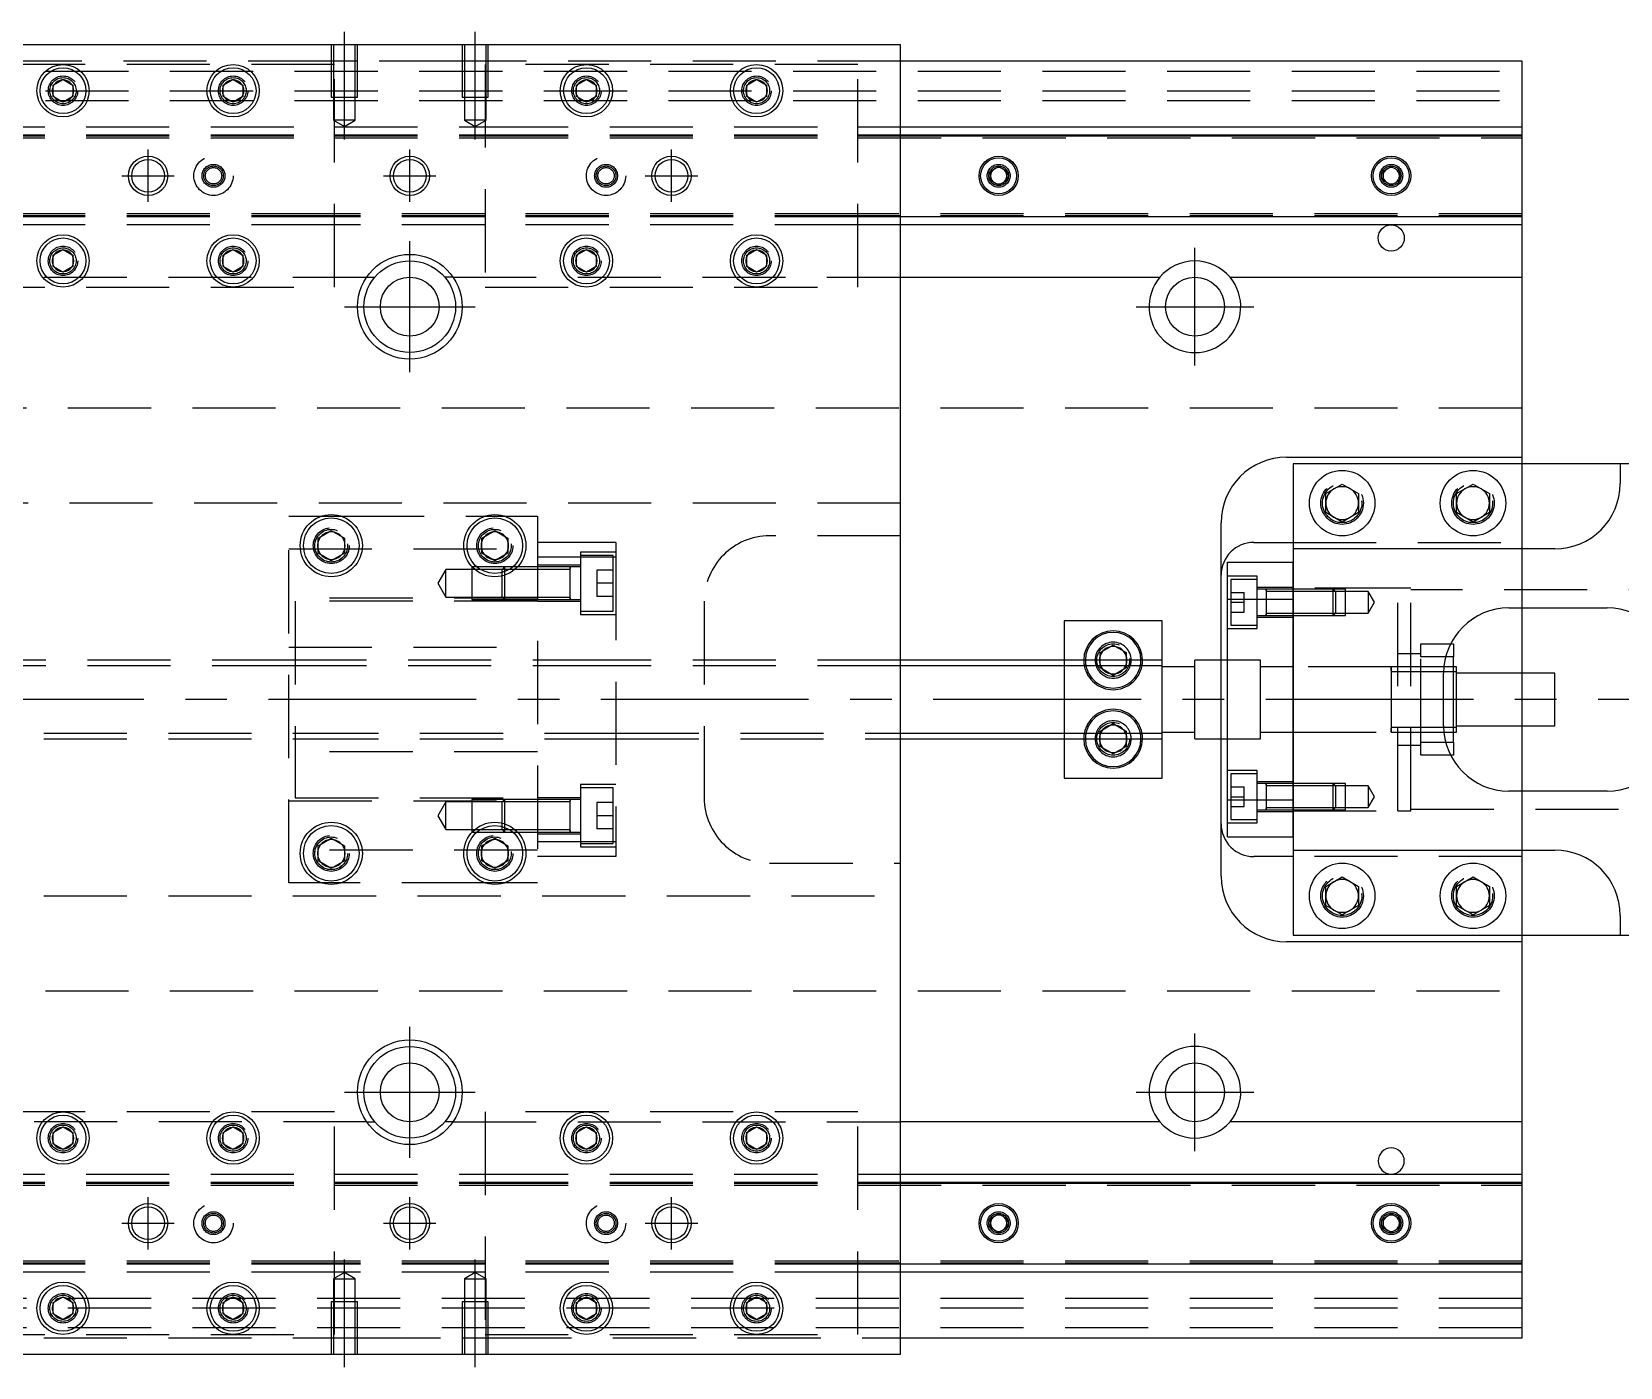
# Model space of a CAD drawing. Extents: x -10 to 540, y -254 to 102.
# Drawn here: x 112.2 to 355, y -102 to 102 of the extents above; entities that cross this region are included whole.
import ezdxf

# ---------------------------------------------------------------- set-up
doc = ezdxf.new("R2010")
doc.units = 0
doc.linetypes.add('CENTER', pattern=[50.8, 31.75, -6.35, 6.35, -6.35])
doc.linetypes.add('DASHED', pattern=[19.05, 12.7, -6.35])
doc.layers.get('0').update_dxf_attribs({"linetype": 'CONTINUOUS'})
doc.layers.add('CENTER', color=1, linetype='CENTER')

msp = doc.modelspace()

# ---------------------------------------------------------------- linework, layer by layer
at = {"color": 7, "linetype": 'CONTINUOUS'}
for p, q in [((245, 100), (95, 100)), ((245, -100), (245, 100)), ((340, 97.5), (245, 97.5)), ((340, 87.5), (340, 97.5)), ((115.5, 93.866026), (117, 94.73205)), ((117, 94.73205), (118.5, 93.866026)), ((141.5, 93.866026), (143, 94.73205)), ((143, 94.73205), (144.5, 93.866026)), ((195.5, 93.866026), (197, 94.73205)), ((197, 94.73205), (198.5, 93.866026)), ((221.5, 93.866026), (223, 94.73205)), ((223, 94.73205), (224.5, 93.866026)), ((115.5, 92.133974), (115.5, 93.866026)), ((118.5, 93.866026), (118.5, 92.133974)), ((141.5, 92.133974), (141.5, 93.866026)), ((144.5, 93.866026), (144.5, 92.133974)), ((195.5, 92.133974), (195.5, 93.866026)), ((198.5, 93.866026), (198.5, 92.133974)), ((221.5, 92.133974), (221.5, 93.866026)), ((224.5, 93.866026), (224.5, 92.133974)), ((117, 91.26795), (115.5, 92.133974)), ((118.5, 92.133974), (117, 91.26795)), ((143, 91.26795), (141.5, 92.133974)), ((144.5, 92.133974), (143, 91.26795)), ((197, 91.26795), (195.5, 92.133974)), ((198.5, 92.133974), (197, 91.26795)), ((223, 91.26795), (221.5, 92.133974)), ((224.5, 92.133974), (223, 91.26795)), ((245, 87.5), (340, 87.5)), ((340, 86.247728), (340, 87.5)), ((245, 86.247728), (340, 86.247728)), ((340, 73.752272), (340, 86.247728)), ((258.75, 80.721688), (260, 81.443376)), ((258.75, 79.278312), (258.75, 80.721688)), ((260, 81.443376), (261.25, 80.721688)), ((261.25, 80.721688), (261.25, 79.278312)), ((318.75, 80.721688), (320, 81.443376)), ((318.75, 79.278312), (318.75, 80.721688)), ((320, 81.443376), (321.25, 80.721688)), ((321.25, 80.721688), (321.25, 79.278312)), ((260, 78.556624), (258.75, 79.278312)), ((261.25, 79.278312), (260, 78.556624)), ((320, 78.556624), (318.75, 79.278312)), ((321.25, 79.278312), (320, 78.556624)), ((340, 73.752272), (245, 73.752272)), ((340, 72.5), (340, 73.752272)), ((340, 72.5), (245, 72.5)), ((340, 64.5), (340, 72.5)), ((115.5, 67.866026), (117, 68.73205)), ((117, 68.73205), (118.5, 67.866026)), ((141.5, 67.866026), (143, 68.73205)), ((143, 68.73205), (144.5, 67.866026)), ((195.5, 67.866026), (197, 68.73205)), ((197, 68.73205), (198.5, 67.866026)), ((221.5, 67.866026), (223, 68.73205)), ((223, 68.73205), (224.5, 67.866026)), ((115.5, 66.133974), (115.5, 67.866026)), ((117, 65.26795), (115.5, 66.133974)), ((118.5, 66.133974), (117, 65.26795)), ((118.5, 67.866026), (118.5, 66.133974)), ((141.5, 66.133974), (141.5, 67.866026)), ((143, 65.26795), (141.5, 66.133974)), ((144.5, 66.133974), (143, 65.26795)), ((144.5, 67.866026), (144.5, 66.133974)), ((195.5, 66.133974), (195.5, 67.866026)), ((197, 65.26795), (195.5, 66.133974)), ((198.5, 66.133974), (197, 65.26795)), ((198.5, 67.866026), (198.5, 66.133974)), ((221.5, 66.133974), (221.5, 67.866026)), ((223, 65.26795), (221.5, 66.133974)), ((224.5, 66.133974), (223, 65.26795)), ((224.5, 67.866026), (224.5, 66.133974)), ((163.385622, 64.5), (164.638097, 64.5)), ((176.614378, 64.5), (175.361903, 64.5)), ((245, 64.5), (284.638098, 64.5)), ((295.361902, 64.5), (340, 64.5)), ((340, 37), (340, 64.5)), ((304, 37), (340, 37)), ((340, 36), (340, 37)), ((305, 36), (305, 23)), ((355, 36), (305, 36)), ((355, 36), (355, 33)), ((369, 36), (355, 36)), ((310, 31.443376), (312.5, 32.886752)), ((312.5, 32.886752), (315, 31.443376)), ((330, 31.443376), (332.5, 32.886752)), ((332.5, 32.886752), (335, 31.443376)), ((310, 28.556624), (310, 31.443376)), ((315, 31.443376), (315, 28.556624)), ((330, 28.556624), (330, 31.443376)), ((335, 31.443376), (335, 28.556624)), ((294, 6), (294, 27)), ((312.5, 27.113248), (310, 28.556624)), ((315, 28.556624), (312.5, 27.113248)), ((332.5, 27.113248), (330, 28.556624)), ((335, 28.556624), (332.5, 27.113248)), ((156, 24.6547), (158, 25.809402)), ((156, 22.3453), (156, 24.6547)), ((158, 25.809402), (160, 24.6547)), ((160, 24.6547), (160, 22.3453)), ((181, 24.6547), (183, 25.809402)), ((181, 22.3453), (181, 24.6547)), ((183, 25.809402), (185, 24.6547)), ((185, 24.6547), (185, 22.3453)), ((158, 21.190598), (156, 22.3453)), ((160, 22.3453), (158, 21.190598)), ((183, 21.190598), (181, 22.3453)), ((185, 22.3453), (183, 21.190598)), ((299, 24), (305, 24)), ((305, 23), (305, 15.32971)), ((345, 23), (305, 23)), ((189.5, 19.85352), (184.1, 19.85352)), ((295, 21), (305, 21)), ((295, 15.32971), (295, 21)), ((184.1, 15.65352), (189.5, 15.65352)), ((295, -15.32971), (295, 15.32971)), ((295, 15.32971), (305, 15.32971)), ((305, -15.32971), (305, 15.32971)), ((305, 15.32971), (305, -15.32971)), ((338, 14), (353, 14)), ((340, 4), (340, 14)), ((285, 12), (270, 12)), ((270, 12), (270, 6)), ((285, 6), (285, 12)), ((275.5, 7.1547), (277.5, 8.309402)), ((277.5, 8.309402), (279.5, 7.1547)), ((329.069714, 8.5), (329.5, 8.5)), ((329.5, 8.5), (329.5, 6.5)), ((285, 6), (245, 6)), ((275.5, 6), (275.5, 7.1547)), ((279.5, 7.1547), (279.5, 6)), ((285, -6), (285, 6)), ((290, 5), (285, 5)), ((290, -6), (290, 6)), ((295, 6), (290, 6)), ((329.5, 6.5), (328.317542, 6.5)), ((329.5, -6.5), (329.5, 6.5)), ((330, 5), (329.5, 5)), ((330, -5), (330, 5)), ((328, -4), (328, 4)), ((329.5, 4.25), (328.003126, 4.25)), ((330, 4.25), (329.5, 4.25)), ((345, 4), (330, 4)), ((345, -4), (345, 4)), ((328.003126, -4.25), (329.5, -4.25)), ((329.5, -4.25), (330, -4.25)), ((330, -4), (345, -4)), ((340, -14), (340, -4)), ((245, -6), (285, -6)), ((270, -6), (270, -12)), ((275.5, -7.1547), (275.5, -6)), ((277.5, -8.309402), (275.5, -7.1547)), ((279.5, -7.1547), (277.5, -8.309402)), ((279.5, -6), (279.5, -7.1547)), ((285, -5), (290, -5)), ((285, -12), (285, -6)), ((290, -6), (295, -6)), ((294, -27), (294, -6)), ((328.317542, -6.5), (329.5, -6.5)), ((329.5, -5), (330, -5)), ((329.5, -6.5), (329.5, -8.5)), ((329.5, -8.5), (329.069714, -8.5)), ((270, -12), (285, -12)), ((353, -14), (338, -14)), ((189.5, -15.65352), (184.1, -15.65352)), ((295, -15.32971), (305, -15.32971)), ((295, -21), (295, -15.32971)), ((305, -15.32971), (305, -23)), ((156, -22.3453), (158, -21.190598)), ((158, -21.190598), (160, -22.3453)), ((181, -22.3453), (183, -21.190598)), ((183, -21.190598), (185, -22.3453)), ((184.1, -19.85352), (189.5, -19.85352)), ((295, -21), (305, -21)), ((156, -24.6547), (156, -22.3453)), ((160, -22.3453), (160, -24.6547)), ((181, -24.6547), (181, -22.3453)), ((185, -22.3453), (185, -24.6547)), ((305, -24), (299, -24)), ((305, -23), (345, -23)), ((305, -23), (305, -36)), ((158, -25.809402), (156, -24.6547)), ((160, -24.6547), (158, -25.809402)), ((183, -25.809402), (181, -24.6547)), ((185, -24.6547), (183, -25.809402)), ((310, -28.556624), (312.5, -27.113248)), ((310, -31.443376), (310, -28.556624)), ((312.5, -27.113248), (315, -28.556624)), ((315, -28.556624), (315, -31.443376)), ((330, -28.556624), (332.5, -27.113248)), ((330, -31.443376), (330, -28.556624)), ((332.5, -27.113248), (335, -28.556624)), ((335, -28.556624), (335, -31.443376)), ((312.5, -32.886752), (310, -31.443376)), ((315, -31.443376), (312.5, -32.886752)), ((332.5, -32.886752), (330, -31.443376)), ((335, -31.443376), (332.5, -32.886752)), ((355, -33), (355, -36)), ((305, -36), (355, -36)), ((340, -37), (340, -36)), ((355, -36), (369, -36)), ((340, -37), (304, -37)), ((340, -64.5), (340, -37)), ((115.5, -66.133974), (117, -65.26795)), ((117, -65.26795), (118.5, -66.133974)), ((141.5, -66.133974), (143, -65.26795)), ((143, -65.26795), (144.5, -66.133974)), ((163.385622, -64.5), (164.638097, -64.5)), ((176.614378, -64.5), (175.361903, -64.5)), ((195.5, -66.133974), (197, -65.26795)), ((197, -65.26795), (198.5, -66.133974)), ((221.5, -66.133974), (223, -65.26795)), ((223, -65.26795), (224.5, -66.133974)), ((284.638098, -64.5), (245, -64.5)), ((340, -64.5), (295.361902, -64.5)), ((340, -72.5), (340, -64.5)), ((115.5, -67.866026), (115.5, -66.133974)), ((117, -68.73205), (115.5, -67.866026)), ((118.5, -67.866026), (117, -68.73205)), ((118.5, -66.133974), (118.5, -67.866026)), ((141.5, -67.866026), (141.5, -66.133974)), ((143, -68.73205), (141.5, -67.866026)), ((144.5, -67.866026), (143, -68.73205)), ((144.5, -66.133974), (144.5, -67.866026)), ((195.5, -67.866026), (195.5, -66.133974)), ((197, -68.73205), (195.5, -67.866026)), ((198.5, -67.866026), (197, -68.73205)), ((198.5, -66.133974), (198.5, -67.866026)), ((221.5, -67.866026), (221.5, -66.133974)), ((223, -68.73205), (221.5, -67.866026)), ((224.5, -67.866026), (223, -68.73205)), ((224.5, -66.133974), (224.5, -67.866026)), ((245, -72.5), (340, -72.5)), ((340, -73.752272), (340, -72.5)), ((245, -73.752272), (340, -73.752272)), ((340, -86.247728), (340, -73.752272)), ((258.75, -79.278312), (260, -78.556624)), ((258.75, -80.721688), (258.75, -79.278312)), ((260, -78.556624), (261.25, -79.278312)), ((261.25, -79.278312), (261.25, -80.721688)), ((318.75, -79.278312), (320, -78.556624)), ((318.75, -80.721688), (318.75, -79.278312)), ((320, -78.556624), (321.25, -79.278312)), ((321.25, -79.278312), (321.25, -80.721688)), ((260, -81.443376), (258.75, -80.721688)), ((261.25, -80.721688), (260, -81.443376)), ((320, -81.443376), (318.75, -80.721688)), ((321.25, -80.721688), (320, -81.443376)), ((340, -86.247728), (245, -86.247728)), ((340, -87.5), (340, -86.247728)), ((340, -87.5), (245, -87.5)), ((340, -97.5), (340, -87.5)), ((115.5, -92.133974), (117, -91.26795)), ((115.5, -93.866026), (115.5, -92.133974)), ((117, -91.26795), (118.5, -92.133974)), ((118.5, -92.133974), (118.5, -93.866026)), ((141.5, -92.133974), (143, -91.26795)), ((141.5, -93.866026), (141.5, -92.133974)), ((143, -91.26795), (144.5, -92.133974)), ((144.5, -92.133974), (144.5, -93.866026)), ((195.5, -92.133974), (197, -91.26795)), ((195.5, -93.866026), (195.5, -92.133974)), ((197, -91.26795), (198.5, -92.133974)), ((198.5, -92.133974), (198.5, -93.866026)), ((221.5, -92.133974), (223, -91.26795)), ((221.5, -93.866026), (221.5, -92.133974)), ((223, -91.26795), (224.5, -92.133974)), ((224.5, -92.133974), (224.5, -93.866026)), ((117, -94.73205), (115.5, -93.866026)), ((118.5, -93.866026), (117, -94.73205)), ((143, -94.73205), (141.5, -93.866026)), ((144.5, -93.866026), (143, -94.73205)), ((197, -94.73205), (195.5, -93.866026)), ((198.5, -93.866026), (197, -94.73205)), ((223, -94.73205), (221.5, -93.866026)), ((224.5, -93.866026), (223, -94.73205)), ((245, -97.5), (340, -97.5)), ((95, -100), (245, -100))]:
    msp.add_line(p, q, dxfattribs=at)
at = {"color": 3, "linetype": 'DASHED'}
for p, q in [((158.000006, 100), (158.000006, 92)), ((158.35, 100), (158.35, 92)), ((161.65, 92), (161.65, 100)), ((161.999994, 92), (161.999994, 100)), ((178.000006, 100), (178.000006, 92)), ((178.35, 100), (178.35, 92)), ((181.65, 92), (181.65, 100)), ((181.999994, 92), (181.999994, 100)), ((158.000006, 97.5), (95, 97.5)), ((161.999994, 97.5), (158.000006, 97.5)), ((178.000006, 97.5), (161.999994, 97.5)), ((181.999994, 97.5), (178.000006, 97.5)), ((245, 97.5), (181.999994, 97.5)), ((0, 96), (340, 96)), ((158.5, 97), (101.5, 97)), ((158.5, 63), (158.5, 97)), ((238.5, 97), (181.5, 97)), ((181.5, 97), (181.5, 63)), ((238.5, 63), (238.5, 97)), ((0, 93), (340, 93)), ((115, 93), (115.030168, 93.346066)), ((144.973226, 93.326156), (145, 93)), ((198.973226, 93.326156), (199, 93)), ((221, 93), (221.030168, 93.346066)), ((0, 91.5), (340, 91.5)), ((158.000006, 92), (161.999994, 92)), ((158.35, 92), (158.35, 88.5)), ((161.65, 88.5), (161.65, 92)), ((178.000006, 92), (181.999994, 92)), ((178.35, 92), (178.35, 88.5)), ((181.65, 88.5), (181.65, 92)), ((101.5, 87.5), (158.5, 87.5)), ((161.65, 88.5), (158.35, 88.5)), ((158.35, 88.5), (160, 87.547372)), ((158.5, 87.5), (181.5, 87.5)), ((160, 87.547372), (161.65, 88.5)), ((181.65, 88.5), (178.35, 88.5)), ((178.35, 88.5), (180, 87.547372)), ((180, 87.547372), (181.65, 88.5)), ((181.5, 87.5), (238.5, 87.5)), ((238.5, 87.5), (245, 87.5)), ((101.5, 86.247728), (158.5, 86.247728)), ((101.5, 86.1147), (158.5, 86.1147)), ((101.5, 86.1), (158.5, 86.1)), ((101.5, 85.8), (158.5, 85.8)), ((158.5, 86.247728), (181.5, 86.247728)), ((158.5, 86.1147), (181.5, 86.1147)), ((158.5, 86.1), (181.5, 86.1)), ((158.5, 85.8), (181.5, 85.8)), ((181.5, 86.247728), (238.5, 86.247728)), ((181.5, 86.1147), (238.5, 86.1147)), ((181.5, 86.1), (238.5, 86.1)), ((181.5, 86.1), (238.5, 86.1)), ((181.5, 85.8), (238.5, 85.8)), ((181.5, 85.8), (238.5, 85.8)), ((238.5, 86.247728), (245, 86.247728)), ((238.5, 86.1147), (245, 86.1147)), ((238.5, 86.1), (340, 86.1)), ((238.5, 85.8), (340, 85.8)), ((245, 86.1147), (340, 86.1147)), ((258.5, 80), (258.516134, 80.21941)), ((321.477374, 80.25955), (321.5, 80)), ((158.5, 74.2), (101.5, 74.2)), ((158.5, 73.9), (101.5, 73.9)), ((158.5, 73.8853), (101.5, 73.8853)), ((158.5, 73.752272), (101.5, 73.752272)), ((181.5, 74.2), (158.5, 74.2)), ((181.5, 73.9), (158.5, 73.9)), ((181.5, 73.8853), (158.5, 73.8853)), ((181.5, 73.752272), (158.5, 73.752272)), ((238.5, 74.2), (181.5, 74.2)), ((238.5, 74.2), (181.5, 74.2)), ((238.5, 73.9), (181.5, 73.9)), ((238.5, 73.9), (181.5, 73.9)), ((238.5, 73.8853), (181.5, 73.8853)), ((238.5, 73.752272), (181.5, 73.752272)), ((340, 74.2), (238.5, 74.2)), ((340, 73.9), (238.5, 73.9)), ((245, 73.8853), (238.5, 73.8853)), ((245, 73.752272), (238.5, 73.752272)), ((340, 73.8853), (245, 73.8853)), ((158.5, 72.5), (101.5, 72.5)), ((181.5, 72.5), (158.5, 72.5)), ((238.5, 72.5), (181.5, 72.5)), ((245, 72.5), (238.5, 72.5)), ((115, 67), (115.030168, 67.346066)), ((144.973226, 67.326156), (145, 67)), ((195, 67), (195.023172, 67.30356)), ((221, 67), (221.030168, 67.346066)), ((95, 64.5), (163.385622, 64.5)), ((176.614378, 64.5), (245, 64.5)), ((101.5, 63), (158.5, 63)), ((181.5, 63), (238.5, 63)), ((340, 44.5), (0, 44.5)), ((340, 24), (340, 36)), ((245, 30), (95, 30)), ((315.477798, 30.364306), (315.5, 30)), ((335.477798, 30.364306), (335.5, 30)), ((151.5, 28), (156.47931, 28)), ((151.5, -28), (151.5, 28)), ((156.47931, 28), (159.52069, 28)), ((159.52069, 28), (181.47931, 28)), ((181.47931, 28), (184.52069, 28)), ((184.52069, 28), (189.5, 28)), ((189.5, 28), (189.5, -28)), ((245, 25), (225, 25)), ((151.5, 23), (189.5, 23)), ((160.483582, 23.786038), (160.5, 23.5)), ((185.483582, 23.786038), (185.5, 23.5)), ((201.5, 24), (189.5, 24)), ((196.1, 22.50352), (196.1, 13.00352)), ((201.5, 22.50352), (196.1, 22.50352)), ((201.1, 22.00352), (196.1, 22.00352)), ((201.1, 13.50352), (201.1, 22.00352)), ((201.5, 24), (201.5, 21.748564)), ((305, 24), (340, 24)), ((340, 23), (340, 24)), ((340, 14), (340, 23)), ((175.5, 19.85352), (174.287564, 17.75352)), ((175.5, 15.65352), (175.5, 19.85352)), ((179.5, 19.85352), (175.5, 19.85352)), ((179.5, 20.253516), (179.5, 15.253526)), ((179.532604, 20.253516), (179.5, 20.253516)), ((184.1, 19.85352), (179.5, 19.85352)), ((180.25722, 20.253516), (179.532604, 20.253516)), ((184.5, 20.253518), (180.25722, 20.253516)), ((184.5, 20.25352), (184.1, 19.85352)), ((184.1, 15.65352), (184.1, 19.85352)), ((189.5, 19.85352), (184.1, 19.85352)), ((184.5, 20.25352), (184.5, 19.523506)), ((185.742786, 20.25352), (184.5, 20.25352)), ((185.74278, 20.253516), (184.5, 20.253518)), ((184.5, 19.523506), (184.5, 18.99306)), ((186.467396, 20.253516), (185.74278, 20.253516)), ((186.467402, 20.25352), (185.742786, 20.25352)), ((189.5, 20.253516), (186.467396, 20.253516)), ((189.5, 20.253518), (186.467402, 20.25352)), ((201.5, 21.748564), (189.5, 21.748564)), ((196.1, 20.50352), (189.5, 20.50352)), ((194.505, 20.25352), (189.5, 20.253518)), ((194.5, 19.85352), (189.5, 19.85352)), ((196.1, 20.25352), (194.495, 20.25352)), ((194.5, 15.254372), (194.5, 20.253526)), ((194.5, 15.253516), (194.5, 20.253526)), ((194.5, 19.996122), (194.5, 20.25352)), ((194.5, 20.25352), (194.5, 19.996072)), ((194.5, 15.51097), (194.5, 19.996122)), ((198.6, 19.75352), (198.6, 17.75352)), ((201.1, 19.75352), (198.6, 19.75352)), ((201.5, 21.748564), (201.5, -21.748564)), ((305, 15.32971), (305, 21)), ((174.287564, 17.75352), (175.5, 15.65352)), ((184.5, 18.99306), (184.5, 15.25352)), ((201.1, 17.75352), (198.6, 17.75352)), ((198.6, 17.75352), (198.6, 15.75352)), ((299.5, 18.849242), (295, 18.849242)), ((295.5, 18.349242), (295.5, 11.349242)), ((299.5, 18.349242), (295.5, 18.349242)), ((299.5, 10.849242), (299.5, 18.849242)), ((305, 17.099242), (299.5, 17.099242)), ((321, 17), (305, 17)), ((321, -17), (321, 17)), ((323, 17), (321, 17)), ((323, -17), (323, 17)), ((189.5, 15.5), (151.5, 15.5)), ((152.5, 15), (152.5, -15)), ((189.5, 15), (152.5, 15)), ((175.5, 15.65352), (179.5, 15.65352)), ((179.5, 15.65352), (184.1, 15.65352)), ((179.5, 15.253526), (184.5, 15.253524)), ((184.1, 15.65352), (184.5, 15.25352)), ((184.1, 15.65352), (189.5, 15.65352)), ((184.5, 15.253524), (189.5, 15.253526)), ((184.5, 15.25352), (189.5, 15.25352)), ((189.5, 15.65352), (194.5, 15.65352)), ((189.5, 15.25352), (194.505, 15.25352)), ((189.5, 15.00352), (196.1, 15.00352)), ((194.495, 15.25352), (196.1, 15.25352)), ((194.5, 15.510988), (194.5, 15.25352)), ((194.5, 15.25352), (194.5, 15.51097)), ((194.5, 15.253516), (194.5, 15.254372)), ((201.1, 15.75352), (198.6, 15.75352)), ((215, 15), (215, -15)), ((295.5, 16.349242), (297.5, 16.349242)), ((295.5, 14.849242), (297.5, 14.849242)), ((297.5, 14.849242), (297.5, 16.349242)), ((297.5, 13.349242), (297.5, 14.849242)), ((300.9, 16.849242), (299.5, 16.849242)), ((300.9, 16.849242), (300.895, 16.849242)), ((300.9, 16.849248), (300.9, 12.849238)), ((300.9, 16.849248), (300.9, 12.849238)), ((300.9, 16.849248), (300.9, 12.849238)), ((300.9, 16.849242), (300.9, 16.63278)), ((300.9, 16.632534), (300.9, 16.849242)), ((300.905, 16.849242), (300.9, 16.849242)), ((305, 16.849242), (300.9, 16.849242)), ((300.9, 16.63278), (300.9, 13.065704)), ((305, 16.499242), (300.9, 16.499242)), ((311.15, 16.849242), (305, 16.849242)), ((311.15, 16.849238), (305, 16.849238)), ((311.5, 16.499242), (305, 16.499242)), ((311.15, 12.849242), (311.15, 16.849242)), ((311.5, 16.499242), (311.15, 16.849242)), ((313, 16.849238), (311.15, 16.849238)), ((311.5, 16.499242), (311.5, 13.199242)), ((313, 16.499242), (311.5, 16.499242)), ((313, 12.849248), (313, 16.849238)), ((316.5, 16.499242), (313, 16.499242)), ((316.5, 16.499242), (316.5, 13.199242)), ((317.452628, 14.849242), (316.5, 16.499242)), ((316.5, 13.199242), (317.452628, 14.849242)), ((369, 16.75), (323, 16.75)), ((196.1, 13.50352), (201.1, 13.50352)), ((196.1, 13.00352), (201.5, 13.00352)), ((295.5, 13.349242), (297.5, 13.349242)), ((299.5, 12.849242), (300.9, 12.849242)), ((299.5, 12.599242), (305, 12.599242)), ((300.895, 12.849242), (300.9, 12.849242)), ((300.9, 13.199242), (305, 13.199242)), ((300.9, 12.849242), (300.9, 13.06591)), ((300.9, 13.065704), (300.9, 12.849242)), ((300.9, 12.849242), (300.905, 12.849242)), ((300.9, 12.849242), (305, 12.849242)), ((305, 13.199242), (311.5, 13.199242)), ((305, 12.849248), (311.15, 12.849248)), ((305, 12.849242), (311.15, 12.849242)), ((311.15, 12.849242), (311.5, 13.199242)), ((311.15, 12.849248), (313, 12.849248)), ((311.5, 13.199242), (313, 13.199242)), ((313, 13.199242), (316.5, 13.199242)), ((295, 10.849242), (299.5, 10.849242)), ((295.5, 11.349242), (299.5, 11.349242)), ((151.5, 8), (189.5, 8)), ((324.5, 8.5), (329.069714, 8.5)), ((324.5, 6.5), (324.5, 8.5)), ((152.5, 6), (95, 6)), ((152.5, 5.125), (95, 5.125)), ((201.5, 6), (152.5, 6)), ((201.5, 5.125), (152.5, 5.125)), ((245, 6), (201.5, 6)), ((245, 5.125), (201.5, 5.125)), ((270, 6), (270, 5.125)), ((270, 5.125), (270, -5.125)), ((275.5, 5.125), (275.5, 6)), ((275.5, 4.8453), (275.5, 5.125)), ((279.5, 6), (279.5, 5.125)), ((279.5, 5.125), (279.5, 4.8453)), ((279.983582, 6.286038), (280, 6)), ((294, -6), (294, 6)), ((300, 6), (295, 6)), ((300, -6), (300, 6)), ((305, 5), (300, 5)), ((320.005, 5), (305, 5)), ((328.050126, 5), (319.995, 5)), ((320, 5.000006), (320, -5.000006)), ((320, 4.43509), (320, 5)), ((320, 5), (320, 4.435078)), ((324.5, 7), (321, 7)), ((324.5, -6.5), (324.5, 6.5)), ((328.317542, 6.5), (324.5, 6.5)), ((329.5, 5), (328.050126, 5)), ((277.5, 3.690598), (275.5, 4.8453)), ((279.5, 4.8453), (277.5, 3.690598)), ((320, 4.435078), (320, -4.43509)), ((328.003126, 4.25), (320, 4.25)), ((340, -4), (340, 4)), ((275.5, -4.8453), (277.5, -3.690598)), ((275.5, -5.125), (275.5, -4.8453)), ((277.5, -3.690598), (279.5, -4.8453)), ((279.5, -4.8453), (279.5, -5.125)), ((320, -4.25), (328.003126, -4.25)), ((320, -5), (320, -4.435078)), ((320, -4.43509), (320, -4.998998)), ((95, -5.125), (152.5, -5.125)), ((95, -6), (152.5, -6)), ((152.5, -5.125), (201.5, -5.125)), ((152.5, -6), (201.5, -6)), ((201.5, -5.125), (245, -5.125)), ((201.5, -6), (245, -6)), ((270, -5.125), (270, -6)), ((275, -6), (275.018502, -5.696412)), ((275.5, -6), (275.5, -5.125)), ((279.5, -5.125), (279.5, -6)), ((295, -6), (300, -6)), ((300, -5), (305, -5)), ((305, -5), (320.005, -5)), ((319.995, -5), (328.050126, -5)), ((320, -4.998998), (320, -5)), ((321, -7), (324.5, -7)), ((324.5, -6.5), (328.317542, -6.5)), ((324.5, -8.5), (324.5, -6.5)), ((328.050126, -5), (329.5, -5)), ((189.5, -8), (151.5, -8)), ((329.069714, -8.5), (324.5, -8.5)), ((299.5, -10.849242), (295, -10.849242)), ((295.5, -11.349242), (295.5, -18.349242)), ((299.5, -11.349242), (295.5, -11.349242)), ((299.5, -18.849242), (299.5, -10.849242)), ((196.1, -13.00352), (196.1, -22.50352)), ((201.5, -13.00352), (196.1, -13.00352)), ((201.1, -13.50352), (196.1, -13.50352)), ((201.1, -22.00352), (201.1, -13.50352)), ((295.5, -13.349242), (297.5, -13.349242)), ((297.5, -14.849242), (297.5, -13.349242)), ((305, -12.599242), (299.5, -12.599242)), ((300.9, -12.849242), (299.5, -12.849242)), ((300.9, -12.849242), (300.895, -12.849242)), ((300.9, -12.849238), (300.9, -16.849248)), ((300.9, -12.849238), (300.9, -16.849248)), ((300.9, -12.849242), (300.9, -13.065704)), ((300.9, -13.06595), (300.9, -12.849242)), ((305, -12.849242), (300.9, -12.849242)), ((300.905, -12.849242), (300.9, -12.849242)), ((300.9, -13.065704), (300.9, -16.63278)), ((305, -13.199242), (300.9, -13.199242)), ((311.15, -12.849242), (305, -12.849242)), ((311.15, -12.849248), (305, -12.849248)), ((311.5, -13.199242), (305, -13.199242)), ((311.15, -16.849242), (311.15, -12.849242)), ((311.5, -13.199242), (311.15, -12.849242)), ((313, -12.849248), (311.15, -12.849248)), ((311.5, -13.199242), (311.5, -16.499242)), ((313, -13.199242), (311.5, -13.199242)), ((313, -16.849238), (313, -12.849248)), ((316.5, -13.199242), (313, -13.199242)), ((316.5, -13.199242), (316.5, -16.499242)), ((317.452628, -14.849242), (316.5, -13.199242)), ((340, -23), (340, -14)), ((151.5, -15.5), (189.5, -15.5)), ((152.5, -15), (189.5, -15)), ((175.5, -15.65352), (174.287564, -17.75352)), ((175.5, -19.85352), (175.5, -15.65352)), ((179.5, -15.65352), (175.5, -15.65352)), ((184.5, -15.253524), (179.5, -15.253526)), ((179.5, -15.253526), (179.5, -20.253516)), ((184.1, -15.65352), (179.5, -15.65352)), ((184.5, -15.25352), (184.1, -15.65352)), ((184.1, -19.85352), (184.1, -15.65352)), ((189.5, -15.65352), (184.1, -15.65352)), ((184.5, -15.25352), (184.5, -18.99306)), ((189.5, -15.25352), (184.5, -15.25352)), ((189.5, -15.253526), (184.5, -15.253524)), ((196.1, -15.00352), (189.5, -15.00352)), ((194.505, -15.25352), (189.5, -15.25352)), ((194.5, -15.65352), (189.5, -15.65352)), ((196.1, -15.25352), (194.495, -15.25352)), ((194.5, -20.253526), (194.5, -15.253516)), ((194.5, -15.65352), (194.5, -15.253516)), ((194.5, -15.51092), (194.5, -15.25352)), ((194.5, -15.25352), (194.5, -15.51097)), ((194.5, -19.996072), (194.5, -15.51092)), ((194.5, -19.85352), (194.5, -15.65352)), ((198.6, -15.75352), (198.6, -17.75352)), ((201.1, -15.75352), (198.6, -15.75352)), ((295.5, -14.849242), (297.5, -14.849242)), ((295.5, -16.349242), (297.5, -16.349242)), ((297.5, -16.349242), (297.5, -14.849242)), ((299.5, -16.849242), (300.9, -16.849242)), ((300.895, -16.849242), (300.9, -16.849242)), ((300.9, -16.499242), (305, -16.499242)), ((300.9, -16.849242), (300.9, -16.632574)), ((300.9, -16.63278), (300.9, -16.849242)), ((300.9, -16.849242), (305, -16.849242)), ((300.9, -16.849242), (300.905, -16.849242)), ((305, -21), (305, -15.32971)), ((305, -16.499242), (311.5, -16.499242)), ((305, -16.849238), (311.15, -16.849238)), ((305, -16.849242), (311.15, -16.849242)), ((311.15, -16.849242), (311.5, -16.499242)), ((311.15, -16.849238), (313, -16.849238)), ((311.5, -16.499242), (313, -16.499242)), ((313, -16.499242), (316.5, -16.499242)), ((316.5, -16.499242), (317.452628, -14.849242)), ((323, -16.75), (369, -16.75)), ((174.287564, -17.75352), (175.5, -19.85352)), ((184.5, -18.99306), (184.5, -19.523506)), ((198.6, -17.75352), (198.6, -19.75352)), ((201.1, -17.75352), (198.6, -17.75352)), ((295, -18.849242), (299.5, -18.849242)), ((295.5, -18.349242), (299.5, -18.349242)), ((299.5, -17.099242), (305, -17.099242)), ((305, -17), (321, -17)), ((321, -17), (323, -17)), ((175.5, -19.85352), (179.5, -19.85352)), ((179.5, -19.85352), (184.1, -19.85352)), ((179.5, -20.253516), (179.532604, -20.253516)), ((179.532604, -20.253516), (180.25722, -20.253516)), ((180.25722, -20.253516), (184.5, -20.253518)), ((184.1, -19.85352), (184.5, -20.25352)), ((184.1, -19.85352), (189.5, -19.85352)), ((184.5, -19.523506), (184.5, -20.25352)), ((184.5, -20.253518), (185.74278, -20.253516)), ((184.5, -20.25352), (185.742786, -20.25352)), ((185.74278, -20.253516), (186.467396, -20.253516)), ((185.742786, -20.25352), (186.467402, -20.25352)), ((186.467396, -20.253516), (189.5, -20.253516)), ((186.467402, -20.25352), (189.5, -20.253518)), ((189.5, -19.85352), (194.5, -19.85352)), ((189.5, -20.253518), (194.505, -20.25352)), ((189.5, -20.50352), (196.1, -20.50352)), ((201.5, -21.748564), (189.5, -21.748564)), ((194.495, -20.25352), (196.1, -20.25352)), ((194.5, -20.253526), (194.5, -19.85352)), ((194.5, -19.996054), (194.5, -20.25352)), ((194.5, -20.25352), (194.5, -19.996072)), ((201.1, -19.75352), (198.6, -19.75352)), ((201.5, -21.748564), (201.5, -24)), ((189.5, -23), (151.5, -23)), ((155.5, -23.5), (155.518502, -23.196412)), ((185.483582, -23.213962), (185.5, -23.5)), ((201.5, -24), (189.5, -24)), ((196.1, -22.00352), (201.1, -22.00352)), ((196.1, -22.50352), (201.5, -22.50352)), ((340, -24), (305, -24)), ((340, -24), (340, -23)), ((340, -36), (340, -24)), ((225, -25), (245, -25)), ((156.47931, -28), (151.5, -28)), ((159.52069, -28), (156.47931, -28)), ((181.47931, -28), (159.52069, -28)), ((184.52069, -28), (181.47931, -28)), ((189.5, -28), (184.52069, -28)), ((95, -30), (245, -30)), ((315.477798, -29.635694), (315.5, -30)), ((335.477798, -29.635694), (335.5, -30)), ((0, -44.5), (340, -44.5)), ((158.5, -63), (101.5, -63)), ((158.5, -97), (158.5, -63)), ((238.5, -63), (181.5, -63)), ((181.5, -63), (181.5, -97)), ((238.5, -97), (238.5, -63)), ((163.385622, -64.5), (95, -64.5)), ((176.614378, -64.5), (245, -64.5)), ((115, -67), (115.030168, -66.653934)), ((141, -67), (141.023172, -66.69644)), ((195, -67), (195.023172, -66.69644)), ((221, -67), (221.030168, -66.653934)), ((101.5, -72.5), (158.5, -72.5)), ((158.5, -72.5), (181.5, -72.5)), ((181.5, -72.5), (238.5, -72.5)), ((238.5, -72.5), (245, -72.5)), ((101.5, -73.752272), (158.5, -73.752272)), ((101.5, -73.8853), (158.5, -73.8853)), ((101.5, -73.9), (158.5, -73.9)), ((101.5, -74.2), (158.5, -74.2)), ((158.5, -73.752272), (181.5, -73.752272)), ((158.5, -73.8853), (181.5, -73.8853)), ((158.5, -73.9), (181.5, -73.9)), ((158.5, -74.2), (181.5, -74.2)), ((181.5, -73.752272), (238.5, -73.752272)), ((181.5, -73.8853), (238.5, -73.8853)), ((181.5, -73.9), (238.5, -73.9)), ((181.5, -73.9), (238.5, -73.9)), ((181.5, -74.2), (238.5, -74.2)), ((181.5, -74.2), (238.5, -74.2)), ((238.5, -73.752272), (245, -73.752272)), ((238.5, -73.8853), (245, -73.8853)), ((238.5, -73.9), (340, -73.9)), ((238.5, -74.2), (340, -74.2)), ((245, -73.8853), (340, -73.8853)), ((258.5, -80), (258.516134, -79.78059)), ((321.477374, -79.74045), (321.5, -80)), ((158.5, -85.8), (101.5, -85.8)), ((158.5, -86.1), (101.5, -86.1)), ((158.5, -86.1147), (101.5, -86.1147)), ((158.5, -86.247728), (101.5, -86.247728)), ((181.5, -85.8), (158.5, -85.8)), ((181.5, -86.1), (158.5, -86.1)), ((181.5, -86.1147), (158.5, -86.1147)), ((181.5, -86.247728), (158.5, -86.247728)), ((238.5, -85.8), (181.5, -85.8)), ((238.5, -85.8), (181.5, -85.8)), ((238.5, -86.1), (181.5, -86.1)), ((238.5, -86.1), (181.5, -86.1)), ((238.5, -86.1147), (181.5, -86.1147)), ((238.5, -86.247728), (181.5, -86.247728)), ((340, -85.8), (238.5, -85.8)), ((340, -86.1), (238.5, -86.1)), ((245, -86.1147), (238.5, -86.1147)), ((245, -86.247728), (238.5, -86.247728)), ((340, -86.1147), (245, -86.1147)), ((158.5, -87.5), (101.5, -87.5)), ((160, -87.547372), (158.35, -88.5)), ((158.35, -88.5), (160, -88.5)), ((158.35, -88.5), (158.35, -92)), ((181.5, -87.5), (158.5, -87.5)), ((161.65, -88.5), (160, -87.547372)), ((160, -88.5), (161.65, -88.5)), ((161.65, -92), (161.65, -88.5)), ((180, -87.547372), (178.35, -88.5)), ((178.35, -88.5), (180, -88.5)), ((178.35, -88.5), (178.35, -92)), ((181.65, -88.5), (180, -87.547372)), ((180, -88.5), (181.65, -88.5)), ((238.5, -87.5), (181.5, -87.5)), ((181.65, -92), (181.65, -88.5)), ((245, -87.5), (238.5, -87.5)), ((340, -91.5), (0, -91.5)), ((161.999994, -92), (158.000006, -92)), ((158.000006, -92), (158.000006, -100)), ((158.35, -92), (158.35, -100)), ((161.65, -100), (161.65, -92)), ((161.999994, -100), (161.999994, -92)), ((181.999994, -92), (178.000006, -92)), ((178.000006, -92), (178.000006, -100)), ((178.35, -92), (178.35, -100)), ((181.65, -100), (181.65, -92)), ((181.999994, -100), (181.999994, -92)), ((340, -93), (0, -93)), ((118.973226, -92.673844), (119, -93)), ((141, -93), (141.023172, -92.69644)), ((195, -93), (195.023172, -92.69644)), ((221, -93), (221.030168, -92.653934)), ((340, -96), (0, -96)), ((101.5, -97), (158.5, -97)), ((181.5, -97), (238.5, -97)), ((95, -97.5), (158.000006, -97.5)), ((158.000006, -97.5), (161.999994, -97.5)), ((161.999994, -97.5), (178.000006, -97.5)), ((178.000006, -97.5), (181.999994, -97.5)), ((181.999994, -97.5), (245, -97.5))]:
    msp.add_line(p, q, dxfattribs=at)
at = {"color": 3, "linetype": 'CONTINUOUS'}
for p, q in [((285, 5.125), (245, 5.125)), ((245, -5.125), (285, -5.125))]:
    msp.add_line(p, q, dxfattribs=at)
at = {"color": 7, "linetype": 'CONTINUOUS'}
for centre, radius in [((117, 93), 4), ((117, 93), 3.5), ((143, 93), 4), ((143, 93), 3.5), ((197, 93), 4), ((197, 93), 3.5), ((223, 93), 4), ((223, 93), 3.5), ((170, 80), 3), ((260, 80), 3), ((260, 80), 2.75), ((320, 80), 3), ((320, 80), 2.75), ((130, 80), 2.5), ((170, 80), 2.5), ((210, 80), 2.5), ((117, 67), 4), ((117, 67), 3.5), ((143, 67), 4), ((143, 67), 3.5), ((197, 67), 4), ((197, 67), 3.5), ((223, 67), 4), ((223, 67), 3.5), ((320, 70.5), 2), ((170, 60), 8), ((170, 60), 7), ((170, 60), 4.5), ((290, 60), 4.5), ((312.5, 30), 5), ((332.5, 30), 5), ((158, 23.5), 4.75), ((158, 23.5), 4.25), ((183, 23.5), 4.75), ((183, 23.5), 4.25), ((158, -23.5), 4.75), ((158, -23.5), 4.25), ((183, -23.5), 4.75), ((183, -23.5), 4.25), ((312.5, -30), 5), ((332.5, -30), 5), ((170, -60), 8), ((170, -60), 7), ((170, -60), 4.5), ((290, -60), 4.5), ((117, -67), 4), ((143, -67), 4), ((197, -67), 4), ((223, -67), 4), ((117, -67), 3.5), ((143, -67), 3.5), ((197, -67), 3.5), ((223, -67), 3.5), ((130, -80), 2.5), ((170, -80), 3), ((170, -80), 2.5), ((210, -80), 2.5), ((260, -80), 3), ((260, -80), 2.75), ((320, -80), 3), ((320, -80), 2.75), ((117, -93), 4), ((117, -93), 3.5), ((143, -93), 4), ((143, -93), 3.5), ((197, -93), 4), ((197, -93), 3.5), ((223, -93), 4), ((223, -93), 3.5)]:
    msp.add_circle(centre, radius, dxfattribs=at)
at = {"color": 3, "linetype": 'DASHED'}
for centre, radius in [((117, 93), 2.25), ((117, 93), 2), ((143, 93), 2.25), ((143, 93), 2), ((197, 93), 2.25), ((197, 93), 2), ((223, 93), 2.25), ((223, 93), 2), ((140, 80), 3), ((200, 80), 3), ((140, 80), 1.75), ((140, 80), 1.5), ((140, 80), 1.25), ((200, 80), 1.75), ((200, 80), 1.5), ((200, 80), 1.25), ((260, 80), 1.75), ((260, 80), 1.5), ((320, 80), 1.75), ((320, 80), 1.5), ((117, 67), 2.25), ((117, 67), 2), ((143, 67), 2.25), ((143, 67), 2), ((197, 67), 2.25), ((197, 67), 2), ((223, 67), 2.25), ((223, 67), 2), ((312.5, 30), 3.25), ((312.5, 30), 3), ((332.5, 30), 3.25), ((332.5, 30), 3), ((158, 23.5), 2.75), ((158, 23.5), 2.5), ((183, 23.5), 2.75), ((183, 23.5), 2.5), ((277.5, 6), 2.5), ((277.5, -6), 2.5), ((158, -23.5), 2.75), ((158, -23.5), 2.5), ((183, -23.5), 2.75), ((183, -23.5), 2.5), ((312.5, -30), 3.25), ((312.5, -30), 3), ((332.5, -30), 3.25), ((332.5, -30), 3), ((117, -67), 2.25), ((117, -67), 2), ((143, -67), 2.25), ((143, -67), 2), ((197, -67), 2.25), ((197, -67), 2), ((223, -67), 2.25), ((223, -67), 2), ((140, -80), 3), ((200, -80), 3), ((140, -80), 1.75), ((140, -80), 1.5), ((140, -80), 1.25), ((200, -80), 1.75), ((200, -80), 1.5), ((200, -80), 1.25), ((260, -80), 1.75), ((260, -80), 1.5), ((320, -80), 1.75), ((320, -80), 1.5), ((117, -93), 2.25), ((117, -93), 2), ((143, -93), 2.25), ((143, -93), 2), ((197, -93), 2.25), ((197, -93), 2), ((223, -93), 2.25), ((223, -93), 2)]:
    msp.add_circle(centre, radius, dxfattribs=at)
at = {"color": 3, "linetype": 'CONTINUOUS'}
for centre in [(130, 80), (210, 80), (130, -80), (210, -80)]:
    msp.add_circle(centre, 3, dxfattribs=at)
at = {"color": 7, "linetype": 'CONTINUOUS'}
for centre, radius, start, end in [((117, 93), 1.65, 155.380023, 180), ((117, 93), 1.65, 180, 204.619977), ((117, 93), 1.65, 144.619977, 155.380023), ((117, 93), 1.65, 204.619977, 215.380023), ((117, 93), 1.65, 95.380023, 144.619977), ((117, 93), 1.65, 84.619977, 95.380023), ((117, 93), 1.65, 35.380023, 84.619977), ((117, 93), 1.65, 24.619977, 35.380023), ((117, 93), 1.65, 324.619977, 335.380023), ((117, 93), 1.65, 335.380023, 24.619977), ((143, 93), 1.65, 155.380023, 180), ((143, 93), 1.65, 180, 204.619977), ((143, 93), 1.65, 144.619977, 155.380023), ((143, 93), 1.65, 204.619977, 215.380023), ((143, 93), 1.65, 95.380023, 144.619977), ((143, 93), 1.65, 84.619977, 95.380023), ((143, 93), 1.65, 35.380023, 84.619977), ((143, 93), 1.65, 24.619977, 35.380023), ((143, 93), 1.65, 324.619977, 335.380023), ((143, 93), 1.65, 335.380023, 24.619977), ((197, 93), 1.65, 155.380023, 180), ((197, 93), 1.65, 180, 204.619977), ((197, 93), 1.65, 144.619977, 155.380023), ((197, 93), 1.65, 204.619977, 215.380023), ((197, 93), 1.65, 95.380023, 144.619977), ((197, 93), 1.65, 84.619977, 95.380023), ((197, 93), 1.65, 35.380023, 84.619977), ((197, 93), 1.65, 24.619977, 35.380023), ((197, 93), 1.65, 324.619977, 335.380023), ((197, 93), 1.65, 335.380023, 24.619977), ((223, 93), 1.65, 155.380023, 180), ((223, 93), 1.65, 180, 204.619977), ((223, 93), 1.65, 144.619977, 155.380023), ((223, 93), 1.65, 204.619977, 215.380023), ((223, 93), 1.65, 95.380023, 144.619977), ((223, 93), 1.65, 84.619977, 95.380023), ((223, 93), 1.65, 35.380023, 84.619977), ((223, 93), 1.65, 24.619977, 35.380023), ((223, 93), 1.65, 324.619977, 335.380023), ((223, 93), 1.65, 335.380023, 24.619977), ((117, 93), 1.65, 215.380023, 264.619977), ((117, 93), 1.65, 264.619977, 275.380023), ((117, 93), 1.65, 275.380023, 324.619977), ((143, 93), 1.65, 215.380023, 264.619977), ((143, 93), 1.65, 264.619977, 275.380023), ((143, 93), 1.65, 275.380023, 324.619977), ((197, 93), 1.65, 215.380023, 264.619977), ((197, 93), 1.65, 264.619977, 275.380023), ((197, 93), 1.65, 275.380023, 324.619977), ((223, 93), 1.65, 215.380023, 264.619977), ((223, 93), 1.65, 264.619977, 275.380023), ((223, 93), 1.65, 275.380023, 324.619977), ((260, 80), 1.25, 120, 180), ((260, 80), 1.25, 60, 120), ((260, 80), 1.25, 0, 60), ((320, 80), 1.25, 120, 180), ((320, 80), 1.25, 60, 120), ((320, 80), 1.25, 0, 60), ((260, 80), 1.25, 180, 240), ((260, 80), 1.25, 240, 300), ((260, 80), 1.25, 300, 0), ((320, 80), 1.25, 180, 240), ((320, 80), 1.25, 240, 300), ((320, 80), 1.25, 300, 0), ((117, 67), 1.65, 95.380023, 144.619977), ((117, 67), 1.65, 84.619977, 95.380023), ((117, 67), 1.65, 35.380023, 84.619977), ((143, 67), 1.65, 95.380023, 144.619977), ((143, 67), 1.65, 84.619977, 95.380023), ((143, 67), 1.65, 35.380023, 84.619977), ((197, 67), 1.65, 95.380023, 144.619977), ((197, 67), 1.65, 84.619977, 95.380023), ((197, 67), 1.65, 35.380023, 84.619977), ((223, 67), 1.65, 95.380023, 144.619977), ((223, 67), 1.65, 84.619977, 95.380023), ((223, 67), 1.65, 35.380023, 84.619977), ((117, 67), 1.65, 155.380023, 180), ((117, 67), 1.65, 180, 204.619977), ((117, 67), 1.65, 144.619977, 155.380023), ((117, 67), 1.65, 204.619977, 215.380023), ((117, 67), 1.65, 215.380023, 264.619977), ((117, 67), 1.65, 275.380023, 324.619977), ((117, 67), 1.65, 24.619977, 35.380023), ((117, 67), 1.65, 324.619977, 335.380023), ((117, 67), 1.65, 335.380023, 24.619977), ((143, 67), 1.65, 155.380023, 180), ((143, 67), 1.65, 180, 204.619977), ((143, 67), 1.65, 144.619977, 155.380023), ((143, 67), 1.65, 204.619977, 215.380023), ((143, 67), 1.65, 215.380023, 264.619977), ((143, 67), 1.65, 275.380023, 324.619977), ((143, 67), 1.65, 24.619977, 35.380023), ((143, 67), 1.65, 324.619977, 335.380023), ((143, 67), 1.65, 335.380023, 24.619977), ((197, 67), 1.65, 155.380023, 180), ((197, 67), 1.65, 180, 204.619977), ((197, 67), 1.65, 144.619977, 155.380023), ((197, 67), 1.65, 204.619977, 215.380023), ((197, 67), 1.65, 215.380023, 264.619977), ((197, 67), 1.65, 275.380023, 324.619977), ((197, 67), 1.65, 24.619977, 35.380023), ((197, 67), 1.65, 324.619977, 335.380023), ((197, 67), 1.65, 335.380023, 24.619977), ((223, 67), 1.65, 155.380023, 180), ((223, 67), 1.65, 180, 204.619977), ((223, 67), 1.65, 144.619977, 155.380023), ((223, 67), 1.65, 204.619977, 215.380023), ((223, 67), 1.65, 215.380023, 264.619977), ((223, 67), 1.65, 275.380023, 324.619977), ((223, 67), 1.65, 24.619977, 35.380023), ((223, 67), 1.65, 324.619977, 335.380023), ((223, 67), 1.65, 335.380023, 24.619977), ((290, 60), 7, 40.005201, 139.994799), ((117, 67), 1.65, 264.619977, 275.380023), ((143, 67), 1.65, 264.619977, 275.380023), ((197, 67), 1.65, 264.619977, 275.380023), ((223, 67), 1.65, 264.619977, 275.380023), ((290, 60), 7, 139.994799, 40.005201), ((304, 27), 10, 90, 180), ((312.5, 30), 2.5, 120, 180), ((312.5, 30), 2.5, 60, 120), ((312.5, 30), 2.5, 0, 60), ((332.5, 30), 2.5, 120, 180), ((332.5, 30), 2.5, 60, 120), ((332.5, 30), 2.5, 0, 60), ((345, 33), 10, 270, 0), ((312.5, 30), 2.5, 180, 240), ((312.5, 30), 2.5, 300, 0), ((332.5, 30), 2.5, 180, 240), ((332.5, 30), 2.5, 300, 0), ((312.5, 30), 2.5, 240, 300), ((332.5, 30), 2.5, 240, 300), ((158, 23.5), 2.1, 137.75279, 162.24721), ((158, 23.5), 2.1, 102.24721, 137.75279), ((158, 23.5), 2.1, 77.75279, 102.24721), ((158, 23.5), 2.1, 42.24721, 77.75279), ((158, 23.5), 2.1, 17.75279, 42.24721), ((183, 23.5), 2.1, 137.75279, 162.24721), ((183, 23.5), 2.1, 102.24721, 137.75279), ((183, 23.5), 2.1, 77.75279, 102.24721), ((183, 23.5), 2.1, 42.24721, 77.75279), ((183, 23.5), 2.1, 17.75279, 42.24721), ((158, 23.5), 2.1, 162.24721, 180), ((158, 23.5), 2.1, 180, 197.75279), ((158, 23.5), 2.1, 197.75279, 222.24721), ((158, 23.5), 2.1, 222.24721, 257.75279), ((158, 23.5), 2.1, 282.24721, 317.75279), ((158, 23.5), 2.1, 317.75279, 342.24721), ((158, 23.5), 2.1, 342.24721, 17.75279), ((183, 23.5), 2.1, 162.24721, 180), ((183, 23.5), 2.1, 180, 197.75279), ((183, 23.5), 2.1, 197.75279, 222.24721), ((183, 23.5), 2.1, 222.24721, 257.75279), ((183, 23.5), 2.1, 282.24721, 317.75279), ((183, 23.5), 2.1, 317.75279, 342.24721), ((183, 23.5), 2.1, 342.24721, 17.75279), ((299, 19), 5, 90, 180), ((158, 23.5), 2.1, 257.75279, 282.24721), ((183, 23.5), 2.1, 257.75279, 282.24721), ((338, 4), 10, 90, 180), ((353, 4), 10, 0, 90), ((277.5, 6), 4.5, 0, 180), ((277.5, 6), 4.25, 0, 180), ((277.5, 6), 2.1, 137.75279, 162.24721), ((277.5, 6), 2.1, 102.24721, 137.75279), ((277.5, 6), 2.1, 77.75279, 102.24721), ((277.5, 6), 2.1, 42.24721, 77.75279), ((277.5, 6), 2.1, 17.75279, 42.24721), ((277.5, 6), 2.1, 162.24721, 180), ((277.5, 6), 2.1, 180, 197.75279), ((277.5, 6), 2.1, 197.75279, 204.624318), ((277.5, 6), 2.1, 204.624318, 222.24721), ((277.5, 6), 2.1, 317.75279, 335.375682), ((277.5, 6), 2.1, 335.375682, 342.24721), ((277.5, 6), 2.1, 0, 17.75279), ((277.5, 6), 2.1, 342.24721, 0), ((277.5, 6), 2.1, 222.24721, 257.75279), ((277.5, 6), 2.1, 257.75279, 282.24721), ((277.5, 6), 2.1, 282.24721, 317.75279), ((277.5, -6), 2.1, 137.75279, 155.375682), ((277.5, -6), 2.1, 102.24721, 137.75279), ((277.5, -6), 2.1, 77.75279, 102.24721), ((277.5, -6), 2.1, 42.24721, 77.75279), ((277.5, -6), 2.1, 24.624318, 42.24721), ((338, -4), 10, 180, 270), ((353, -4), 10, 270, 0), ((277.5, -6), 4.5, 180, 0), ((277.5, -6), 4.25, 180, 0), ((277.5, -6), 2.1, 162.24721, 180), ((277.5, -6), 2.1, 180, 197.75279), ((277.5, -6), 2.1, 155.375682, 162.24721), ((277.5, -6), 2.1, 197.75279, 222.24721), ((277.5, -6), 2.1, 317.75279, 342.24721), ((277.5, -6), 2.1, 17.75279, 24.624318), ((277.5, -6), 2.1, 0, 17.75279), ((277.5, -6), 2.1, 342.24721, 0), ((277.5, -6), 2.1, 222.24721, 257.75279), ((277.5, -6), 2.1, 257.75279, 282.24721), ((277.5, -6), 2.1, 282.24721, 317.75279), ((299, -19), 5, 180, 270), ((158, -23.5), 2.1, 102.24721, 137.75279), ((158, -23.5), 2.1, 77.75279, 102.24721), ((158, -23.5), 2.1, 42.24721, 77.75279), ((183, -23.5), 2.1, 102.24721, 137.75279), ((183, -23.5), 2.1, 77.75279, 102.24721), ((183, -23.5), 2.1, 42.24721, 77.75279), ((158, -23.5), 2.1, 162.24721, 180), ((158, -23.5), 2.1, 180, 197.75279), ((158, -23.5), 2.1, 137.75279, 162.24721), ((158, -23.5), 2.1, 197.75279, 222.24721), ((158, -23.5), 2.1, 17.75279, 42.24721), ((158, -23.5), 2.1, 317.75279, 342.24721), ((158, -23.5), 2.1, 342.24721, 17.75279), ((183, -23.5), 2.1, 162.24721, 180), ((183, -23.5), 2.1, 180, 197.75279), ((183, -23.5), 2.1, 137.75279, 162.24721), ((183, -23.5), 2.1, 197.75279, 222.24721), ((183, -23.5), 2.1, 17.75279, 42.24721), ((183, -23.5), 2.1, 317.75279, 342.24721), ((183, -23.5), 2.1, 342.24721, 17.75279), ((345, -33), 10, 0, 90), ((158, -23.5), 2.1, 222.24721, 257.75279), ((158, -23.5), 2.1, 257.75279, 282.24721), ((158, -23.5), 2.1, 282.24721, 317.75279), ((183, -23.5), 2.1, 222.24721, 257.75279), ((183, -23.5), 2.1, 257.75279, 282.24721), ((183, -23.5), 2.1, 282.24721, 317.75279), ((304, -27), 10, 180, 270), ((312.5, -30), 2.5, 120, 180), ((312.5, -30), 2.5, 60, 120), ((312.5, -30), 2.5, 0, 60), ((332.5, -30), 2.5, 120, 180), ((332.5, -30), 2.5, 60, 120), ((332.5, -30), 2.5, 0, 60), ((312.5, -30), 2.5, 180, 240), ((312.5, -30), 2.5, 300, 0), ((332.5, -30), 2.5, 180, 240), ((332.5, -30), 2.5, 300, 0), ((312.5, -30), 2.5, 240, 300), ((332.5, -30), 2.5, 240, 300), ((290, -60), 7, 319.994799, 220.005201), ((117, -67), 1.65, 95.380023, 144.619977), ((117, -67), 1.65, 84.619977, 95.380023), ((117, -67), 1.65, 35.380023, 84.619977), ((143, -67), 1.65, 95.380023, 144.619977), ((143, -67), 1.65, 84.619977, 95.380023), ((143, -67), 1.65, 35.380023, 84.619977), ((197, -67), 1.65, 95.380023, 144.619977), ((197, -67), 1.65, 84.619977, 95.380023), ((197, -67), 1.65, 35.380023, 84.619977), ((223, -67), 1.65, 95.380023, 144.619977), ((223, -67), 1.65, 84.619977, 95.380023), ((223, -67), 1.65, 35.380023, 84.619977), ((290, -60), 7, 220.005201, 319.994799), ((117, -67), 1.65, 155.380023, 180), ((117, -67), 1.65, 180, 204.619977), ((117, -67), 1.65, 144.619977, 155.380023), ((117, -67), 1.65, 204.619977, 215.380023), ((117, -67), 1.65, 215.380023, 264.619977), ((117, -67), 1.65, 275.380023, 324.619977), ((117, -67), 1.65, 24.619977, 35.380023), ((117, -67), 1.65, 324.619977, 335.380023), ((117, -67), 1.65, 335.380023, 24.619977), ((143, -67), 1.65, 155.380023, 180), ((143, -67), 1.65, 180, 204.619977), ((143, -67), 1.65, 144.619977, 155.380023), ((143, -67), 1.65, 204.619977, 215.380023), ((143, -67), 1.65, 215.380023, 264.619977), ((143, -67), 1.65, 275.380023, 324.619977), ((143, -67), 1.65, 24.619977, 35.380023), ((143, -67), 1.65, 324.619977, 335.380023), ((143, -67), 1.65, 335.380023, 24.619977), ((197, -67), 1.65, 155.380023, 180), ((197, -67), 1.65, 180, 204.619977), ((197, -67), 1.65, 144.619977, 155.380023), ((197, -67), 1.65, 204.619977, 215.380023), ((197, -67), 1.65, 215.380023, 264.619977), ((197, -67), 1.65, 275.380023, 324.619977), ((197, -67), 1.65, 24.619977, 35.380023), ((197, -67), 1.65, 324.619977, 335.380023), ((197, -67), 1.65, 335.380023, 24.619977), ((223, -67), 1.65, 155.380023, 180), ((223, -67), 1.65, 180, 204.619977), ((223, -67), 1.65, 144.619977, 155.380023), ((223, -67), 1.65, 204.619977, 215.380023), ((223, -67), 1.65, 215.380023, 264.619977), ((223, -67), 1.65, 275.380023, 324.619977), ((223, -67), 1.65, 24.619977, 35.380023), ((223, -67), 1.65, 324.619977, 335.380023), ((223, -67), 1.65, 335.380023, 24.619977), ((117, -67), 1.65, 264.619977, 275.380023), ((143, -67), 1.65, 264.619977, 275.380023), ((197, -67), 1.65, 264.619977, 275.380023), ((223, -67), 1.65, 264.619977, 275.380023), ((320, -70.5), 2, 90, 270), ((320, -70.5), 2, 270, 90), ((260, -80), 1.25, 120, 180), ((260, -80), 1.25, 180, 240), ((260, -80), 1.25, 60, 120), ((260, -80), 1.25, 0, 60), ((260, -80), 1.25, 300, 0), ((320, -80), 1.25, 120, 180), ((320, -80), 1.25, 180, 240), ((320, -80), 1.25, 60, 120), ((320, -80), 1.25, 0, 60), ((320, -80), 1.25, 300, 0), ((260, -80), 1.25, 240, 300), ((320, -80), 1.25, 240, 300), ((117, -93), 1.65, 144.619977, 155.380023), ((117, -93), 1.65, 95.380023, 144.619977), ((117, -93), 1.65, 84.619977, 95.380023), ((117, -93), 1.65, 35.380023, 84.619977), ((117, -93), 1.65, 24.619977, 35.380023), ((143, -93), 1.65, 144.619977, 155.380023), ((143, -93), 1.65, 95.380023, 144.619977), ((143, -93), 1.65, 84.619977, 95.380023), ((143, -93), 1.65, 35.380023, 84.619977), ((143, -93), 1.65, 24.619977, 35.380023), ((197, -93), 1.65, 144.619977, 155.380023), ((197, -93), 1.65, 95.380023, 144.619977), ((197, -93), 1.65, 84.619977, 95.380023), ((197, -93), 1.65, 35.380023, 84.619977), ((197, -93), 1.65, 24.619977, 35.380023), ((223, -93), 1.65, 144.619977, 155.380023), ((223, -93), 1.65, 95.380023, 144.619977), ((223, -93), 1.65, 84.619977, 95.380023), ((223, -93), 1.65, 35.380023, 84.619977), ((223, -93), 1.65, 24.619977, 35.380023), ((117, -93), 1.65, 155.380023, 180), ((117, -93), 1.65, 180, 204.619977), ((117, -93), 1.65, 204.619977, 215.380023), ((117, -93), 1.65, 215.380023, 264.619977), ((117, -93), 1.65, 264.619977, 275.380023), ((117, -93), 1.65, 275.380023, 324.619977), ((117, -93), 1.65, 324.619977, 335.380023), ((117, -93), 1.65, 335.380023, 24.619977), ((143, -93), 1.65, 155.380023, 180), ((143, -93), 1.65, 180, 204.619977), ((143, -93), 1.65, 204.619977, 215.380023), ((143, -93), 1.65, 215.380023, 264.619977), ((143, -93), 1.65, 264.619977, 275.380023), ((143, -93), 1.65, 275.380023, 324.619977), ((143, -93), 1.65, 324.619977, 335.380023), ((143, -93), 1.65, 335.380023, 24.619977), ((197, -93), 1.65, 155.380023, 180), ((197, -93), 1.65, 180, 204.619977), ((197, -93), 1.65, 204.619977, 215.380023), ((197, -93), 1.65, 215.380023, 264.619977), ((197, -93), 1.65, 264.619977, 275.380023), ((197, -93), 1.65, 275.380023, 324.619977), ((197, -93), 1.65, 324.619977, 335.380023), ((197, -93), 1.65, 335.380023, 24.619977), ((223, -93), 1.65, 155.380023, 180), ((223, -93), 1.65, 180, 204.619977), ((223, -93), 1.65, 204.619977, 215.380023), ((223, -93), 1.65, 215.380023, 264.619977), ((223, -93), 1.65, 264.619977, 275.380023), ((223, -93), 1.65, 275.380023, 324.619977), ((223, -93), 1.65, 324.619977, 335.380023), ((223, -93), 1.65, 335.380023, 24.619977)]:
    msp.add_arc(centre, radius, start, end, dxfattribs=at)
at = {"color": 3, "linetype": 'DASHED'}
for centre, radius, start, end in [((225, 15), 10, 90, 180), ((277.5, 6), 2.75, 0, 180), ((277.5, 6), 4.5, 180, 191.212271), ((277.5, 6), 4.5, 191.212271, 348.787729), ((277.5, 6), 4.25, 180, 191.881156), ((277.5, 6), 4.25, 191.881156, 348.118844), ((277.5, 6), 2.75, 180, 198.553005), ((277.5, 6), 2.75, 198.553005, 341.446995), ((277.5, 6), 2.75, 341.446995, 0), ((277.5, 6), 4.25, 348.118844, 0), ((277.5, 6), 4.5, 348.787729, 0), ((277.5, -6), 4.5, 11.212271, 168.787729), ((277.5, -6), 4.25, 11.881156, 168.118844), ((277.5, -6), 2.75, 18.553005, 161.446995), ((277.5, -6), 4.5, 168.787729, 180), ((277.5, -6), 4.25, 168.118844, 180), ((277.5, -6), 2.75, 161.446995, 180), ((277.5, -6), 2.75, 180, 0), ((277.5, -6), 2.75, 0, 18.553005), ((277.5, -6), 4.25, 0, 11.881156), ((277.5, -6), 4.5, 0, 11.212271), ((225, -15), 10, 180, 270)]:
    msp.add_arc(centre, radius, start, end, dxfattribs=at)
at = {"layer": 'CENTER', "color": 1, "linetype": 'CENTER'}
for p, q in [((160, 85.547372), (160, 102)), ((180, 85.547372), (180, 102)), ((130, 76), (130, 84)), ((170, 76), (170, 84)), ((210, 76), (210, 84)), ((126, 80), (134, 80)), ((166, 80), (174, 80)), ((206, 80), (214, 80)), ((170, 50), (170, 70)), ((290, 51), (290, 69)), ((160, 60), (180, 60)), ((281, 60), (299, 60)), ((383.361871, 0), (-10.32213, 0)), ((170, -70), (170, -50)), ((290, -69), (290, -51)), ((160, -60), (180, -60)), ((281, -60), (299, -60)), ((130, -84), (130, -76)), ((170, -84), (170, -76)), ((210, -84), (210, -76)), ((126, -80), (134, -80)), ((166, -80), (174, -80)), ((206, -80), (214, -80)), ((160, -102), (160, -85.547372)), ((180, -102), (180, -85.547372))]:
    msp.add_line(p, q, dxfattribs=at)

doc.saveas('drawing.dxf')
